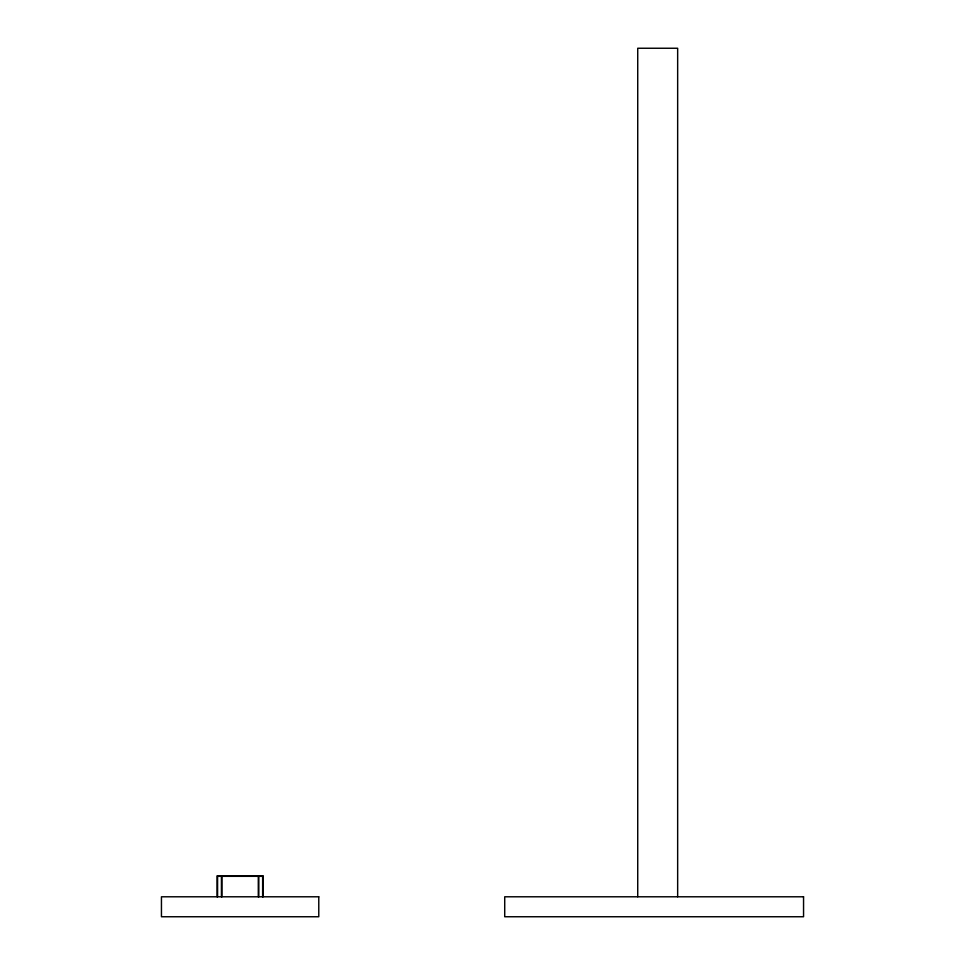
<?xml version="1.0" encoding="UTF-8"?>
<svg xmlns="http://www.w3.org/2000/svg" width="965" height="965" viewBox="0 0 965 965"><rect width="100%" height="100%" fill="white"/><g stroke="black" fill="none" stroke-linecap="round" stroke-linejoin="round"><path stroke-width="1.45" d="M217.583 876.317L262.637 876.317M677.659 896.787L677.659 48.25L637.732 48.25L637.732 896.787M263.131 896.787L263.131 875.822L217.089 875.822L217.089 896.787M262.637 875.822L262.637 896.787M258.801 875.822L258.801 896.787M258.294 875.822L258.294 896.787M221.926 875.822L221.926 896.787M221.431 875.822L221.431 896.787M217.583 875.822L217.583 896.787M318.776 896.787L161.445 896.787L161.445 916.75L318.776 916.75L318.776 896.787M803.555 896.787L504.719 896.787L504.719 916.75L803.555 916.75L803.555 896.787"/></g></svg>
